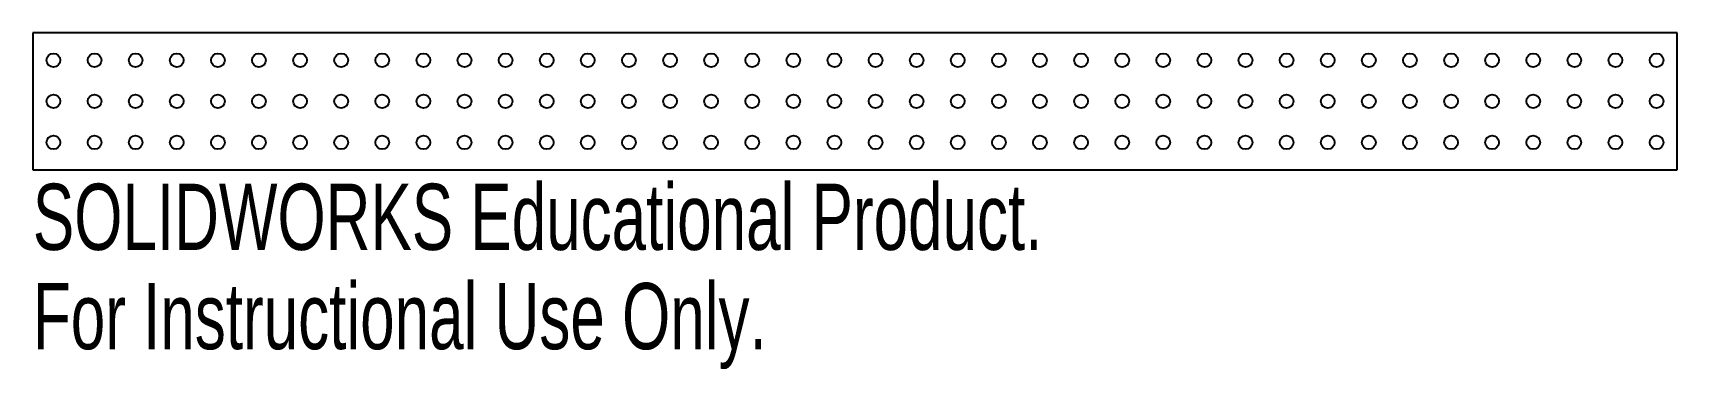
# Model space of a CAD drawing. Header units: millimetres. Extents: x 0 to 120, y -15 to 10.
import ezdxf

# ---------------------------------------------------------------- set-up
doc = ezdxf.new("R2010")
doc.units = ezdxf.units.MM
doc.styles.add('SLDTEXTSTYLE0', font='TXT', dxfattribs={"width": 0.7})

msp = doc.modelspace()

# ---------------------------------------------------------------- linework, layer by layer
at = {"color": 7, "linetype": 'Continuous', "lineweight": 25}
for p, q in [((120, 10), (0, 10)), ((0, 10), (0, 0)), ((120, 0), (120, 10)), ((0, 0), (120, 0))]:
    msp.add_line(p, q, dxfattribs=at)
for centre in [(1.5, 8), (4.5, 8), (7.5, 8), (10.5, 8), (13.5, 8), (16.5, 8), (19.5, 8), (22.5, 8), (25.5, 8), (28.5, 8), (31.5, 8), (34.5, 8), (37.5, 8), (40.5, 8), (43.5, 8), (46.5, 8), (49.5, 8), (52.5, 8), (55.5, 8), (58.5, 8), (61.5, 8), (64.5, 8), (67.5, 8), (70.5, 8), (73.5, 8), (76.5, 8), (79.5, 8), (82.5, 8), (85.5, 8), (88.5, 8), (91.5, 8), (94.5, 8), (97.5, 8), (100.5, 8), (103.5, 8), (106.5, 8), (109.5, 8), (112.5, 8), (115.5, 8), (118.5, 8), (1.5, 5), (4.5, 5), (7.5, 5), (10.5, 5), (13.5, 5), (16.5, 5), (19.5, 5), (22.5, 5), (25.5, 5), (28.5, 5), (31.5, 5), (34.5, 5), (37.5, 5), (40.5, 5), (43.5, 5), (46.5, 5), (49.5, 5), (52.5, 5), (55.5, 5), (58.5, 5), (61.5, 5), (64.5, 5), (67.5, 5), (70.5, 5), (73.5, 5), (76.5, 5), (79.5, 5), (82.5, 5), (85.5, 5), (88.5, 5), (91.5, 5), (94.5, 5), (97.5, 5), (100.5, 5), (103.5, 5), (106.5, 5), (109.5, 5), (112.5, 5), (115.5, 5), (118.5, 5), (1.5, 2), (4.5, 2), (7.5, 2), (10.5, 2), (13.5, 2), (16.5, 2), (19.5, 2), (22.5, 2), (25.5, 2), (28.5, 2), (31.5, 2), (34.5, 2), (37.5, 2), (40.5, 2), (43.5, 2), (46.5, 2), (49.5, 2), (52.5, 2), (55.5, 2), (58.5, 2), (61.5, 2), (64.5, 2), (67.5, 2), (70.5, 2), (73.5, 2), (76.5, 2), (79.5, 2), (82.5, 2), (85.5, 2), (88.5, 2), (91.5, 2), (94.5, 2), (97.5, 2), (100.5, 2), (103.5, 2), (106.5, 2), (109.5, 2), (112.5, 2), (115.5, 2), (118.5, 2)]:
    msp.add_circle(centre, 0.5, dxfattribs=at)

# ---------------------------------------------------------------- texts
at = {"color": 7, "linetype": 'Continuous', "char_height": 4.8336, "attachment_point": 1, "style": 'SLDTEXTSTYLE0'}
for s, insert in [('SOLIDWORKS Educational Product.', (0, -1.02)), ('For Instructional Use Only.', (0, -8.27))]:
    msp.add_mtext(s, dxfattribs=dict(at, insert=insert))

doc.saveas('drawing.dxf')
